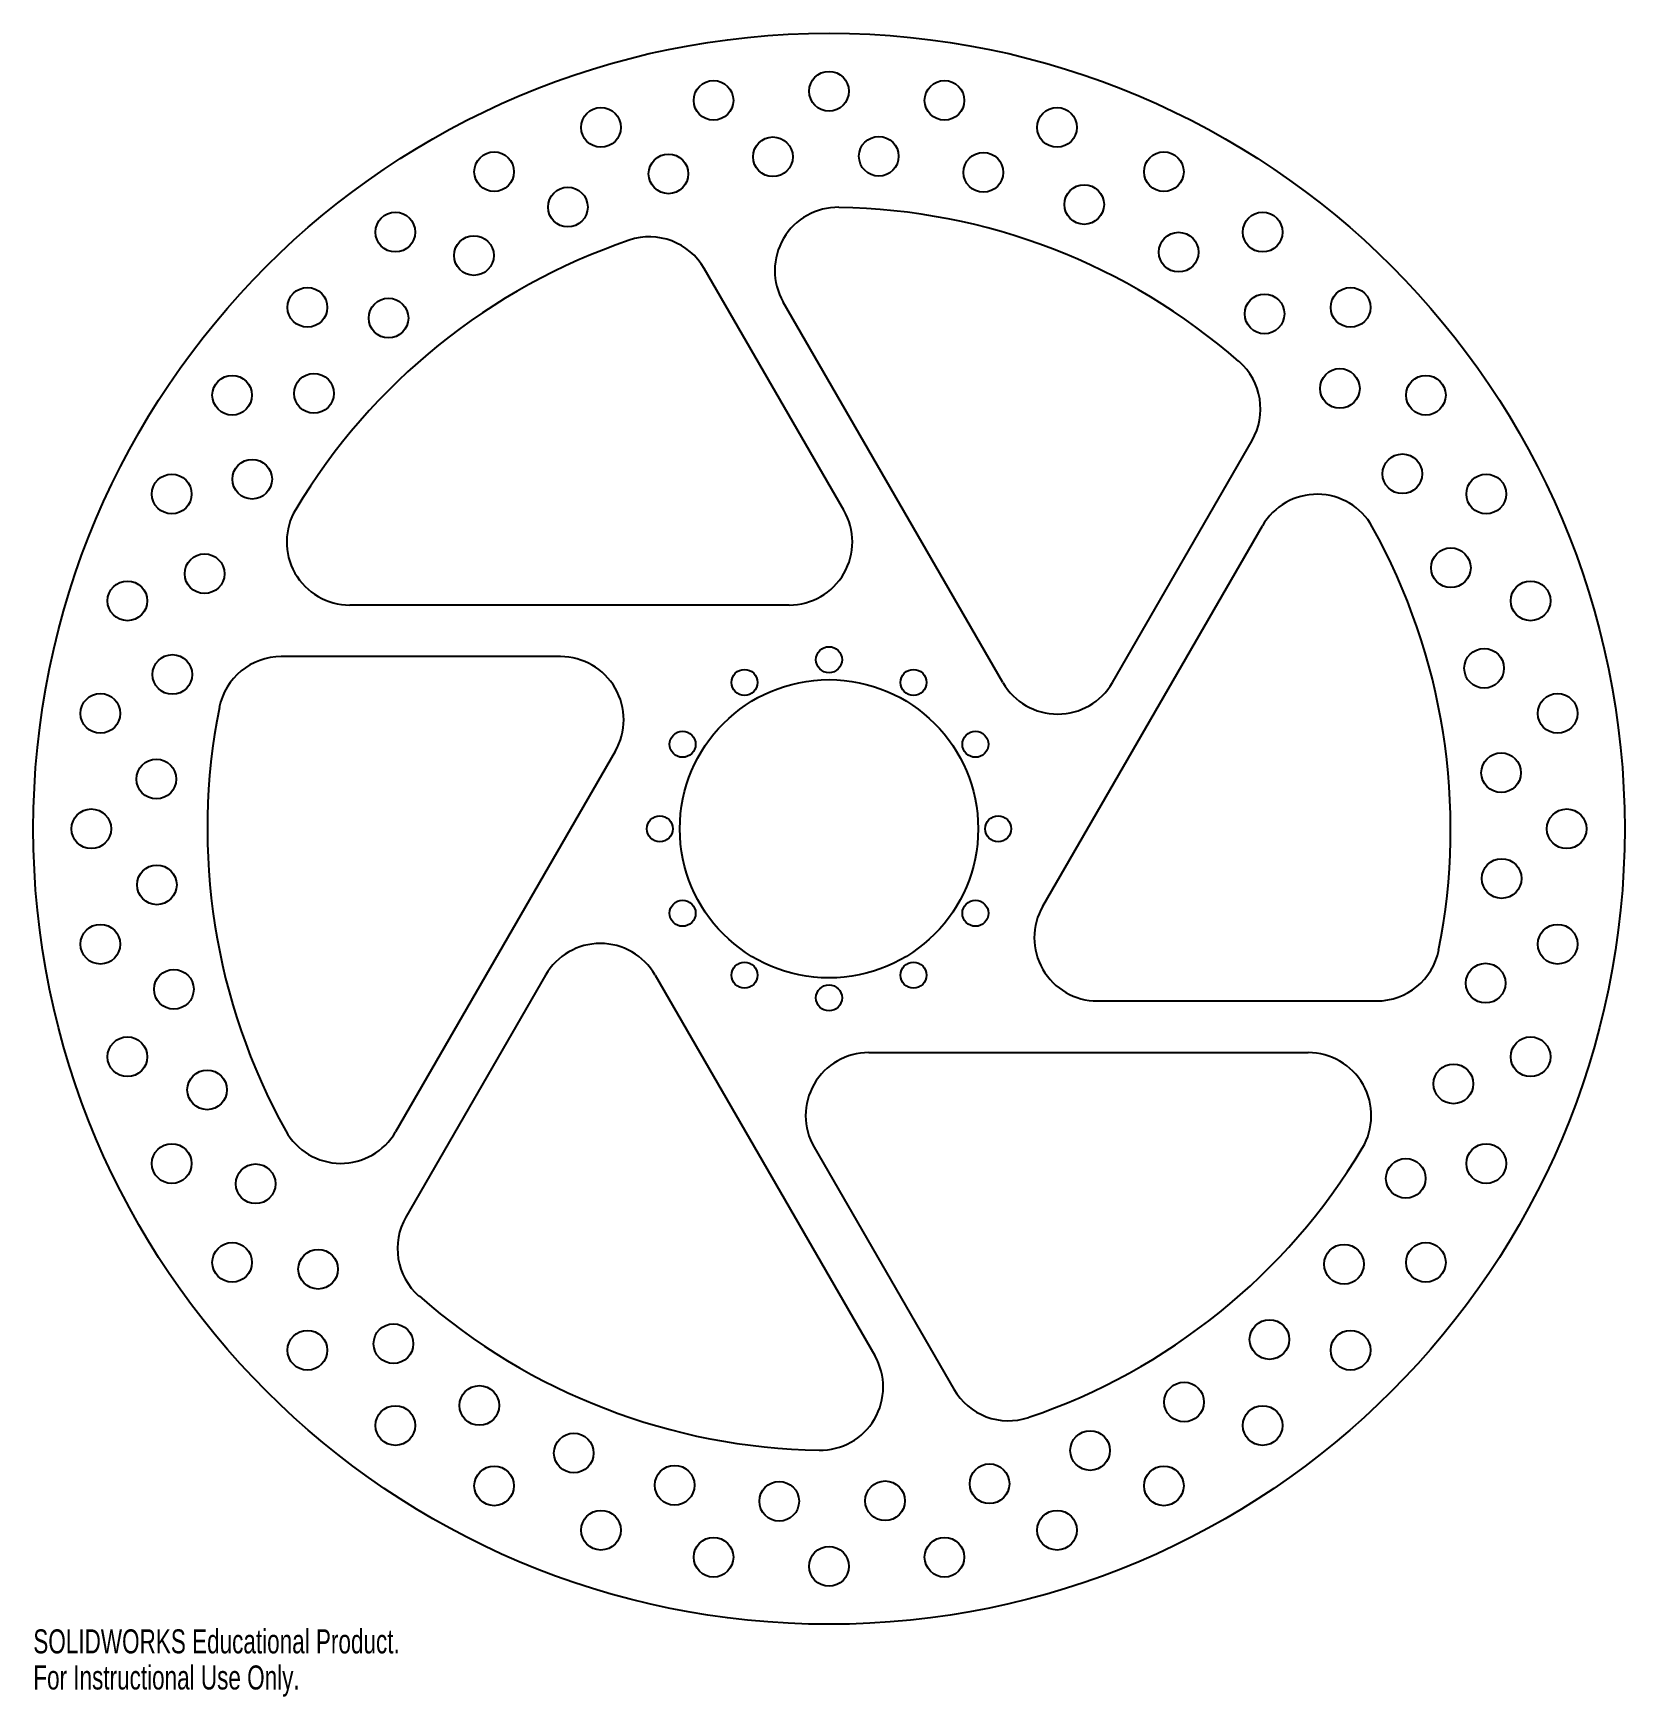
# Model space of a CAD drawing. Header units: inches. Extents: x -6.3 to 6.3, y -6.9 to 6.3.
import ezdxf

# ---------------------------------------------------------------- set-up
doc = ezdxf.new("R2010")
doc.units = ezdxf.units.IN
doc.header["$MEASUREMENT"] = 0
doc.styles.add('SLDTEXTSTYLE0', font='TXT', dxfattribs={"width": 0.7})

msp = doc.modelspace()

# ---------------------------------------------------------------- linework, layer by layer
at = {"color": 7, "linetype": 'Continuous', "lineweight": 25}
for p, q in [((0.118, 2.522), (-0.988, 4.437)), ((1.377, 1.158), (-0.362, 4.171)), ((2.243, 1.158), (3.349, 3.074)), ((1.692, -0.613), (3.431, 2.399)), ((-0.315, 1.772), (-3.793, 1.772)), ((-2.125, 1.363), (-4.336, 1.363)), ((-1.692, 0.613), (-3.431, -2.399)), ((-2.243, -1.158), (-3.349, -3.074)), ((-1.377, -1.158), (0.362, -4.171)), ((2.125, -1.363), (4.336, -1.363)), ((0.315, -1.772), (3.793, -1.772)), ((-0.118, -2.522), (0.988, -4.437))]:
    msp.add_line(p, q, dxfattribs=at)
for centre, radius in [((0, 0), 6.299), ((0, 5.84), 0.157), ((-0.914, 5.768), 0.157), ((0.914, 5.768), 0.157), ((-1.805, 5.554), 0.157), ((1.805, 5.554), 0.157), ((-0.444, 5.321), 0.157), ((0.394, 5.325), 0.157), ((-2.651, 5.203), 0.157), ((-1.271, 5.186), 0.157), ((1.222, 5.198), 0.157), ((2.651, 5.203), 0.157), ((-2.067, 4.923), 0.157), ((2.02, 4.943), 0.157), ((-3.433, 4.725), 0.157), ((3.433, 4.725), 0.157), ((-2.811, 4.539), 0.157), ((2.768, 4.566), 0.157), ((-4.129, 4.129), 0.157), ((3.448, 4.077), 0.157), ((4.129, 4.129), 0.157), ((-3.487, 4.044), 0.157), ((-4.725, 3.433), 0.157), ((-4.077, 3.448), 0.157), ((4.044, 3.487), 0.157), ((4.725, 3.433), 0.157), ((-4.566, 2.768), 0.157), ((4.539, 2.811), 0.157), ((-5.203, 2.651), 0.157), ((5.203, 2.651), 0.157), ((-4.943, 2.02), 0.157), ((4.923, 2.067), 0.157), ((-5.554, 1.805), 0.157), ((5.554, 1.805), 0.157), ((-5.198, 1.222), 0.157), ((0, 1.339), 0.103), ((5.186, 1.271), 0.157), ((-0.669, 1.159), 0.103), ((0.669, 1.159), 0.103), ((-5.768, 0.914), 0.157), ((0, 0), 1.181), ((5.768, 0.914), 0.157), ((-1.159, 0.669), 0.103), ((1.159, 0.669), 0.103), ((-5.325, 0.394), 0.157), ((5.321, 0.444), 0.157), ((-5.84, 0), 0.157), ((5.84, 0), 0.157), ((-1.339, 0), 0.103), ((1.339, 0), 0.103), ((5.325, -0.394), 0.157), ((-5.321, -0.444), 0.157), ((-1.159, -0.669), 0.103), ((1.159, -0.669), 0.103), ((-5.768, -0.914), 0.157), ((5.768, -0.914), 0.157), ((-5.186, -1.271), 0.157), ((-0.669, -1.159), 0.103), ((0.669, -1.159), 0.103), ((5.198, -1.222), 0.157), ((0, -1.339), 0.103), ((-5.554, -1.805), 0.157), ((5.554, -1.805), 0.157), ((-4.923, -2.067), 0.157), ((4.943, -2.02), 0.157), ((-5.203, -2.651), 0.157), ((5.203, -2.651), 0.157), ((4.566, -2.768), 0.157), ((-4.539, -2.811), 0.157), ((-4.725, -3.433), 0.157), ((4.077, -3.448), 0.157), ((4.725, -3.433), 0.157), ((-4.044, -3.487), 0.157), ((-3.448, -4.077), 0.157), ((3.487, -4.044), 0.157), ((-4.129, -4.129), 0.157), ((4.129, -4.129), 0.157), ((-2.768, -4.566), 0.157), ((2.811, -4.539), 0.157), ((-3.433, -4.725), 0.157), ((3.433, -4.725), 0.157), ((-2.02, -4.943), 0.157), ((2.067, -4.923), 0.157), ((-2.651, -5.203), 0.157), ((-1.222, -5.198), 0.157), ((1.271, -5.186), 0.157), ((2.651, -5.203), 0.157), ((-0.394, -5.325), 0.157), ((0.444, -5.321), 0.157), ((-1.805, -5.554), 0.157), ((1.805, -5.554), 0.157), ((-0.914, -5.768), 0.157), ((0.914, -5.768), 0.157), ((0, -5.84), 0.157)]:
    msp.add_circle(centre, radius, dxfattribs=at)
for centre, radius, start, end in [((0.071, 4.421), 0.5, 89.0826, 210), ((0, 0), 4.921, 48.7418, 89.0826), ((0, 0), 4.921, 108.7418, 149.0826), ((-1.421, 4.187), 0.5, 30, 108.7418), ((2.916, 3.324), 0.5, 330, 48.7418), ((3.864, 2.149), 0.5, 29.0826, 150), ((-3.793, 2.272), 0.5, 149.0826, 270), ((-0.315, 2.272), 0.5, 270, 30), ((0, 0), 4.921, 348.7418, 29.0826), ((-4.336, 0.863), 0.5, 90, 168.7418), ((-2.125, 0.863), 0.5, 330, 90), ((1.81, 1.408), 0.5, 210, 330), ((0, 0), 4.921, 168.7418, 209.0826), ((2.125, -0.863), 0.5, 150, 270), ((-1.81, -1.408), 0.5, 30, 150), ((4.336, -0.863), 0.5, 270, 348.7418), ((0.315, -2.272), 0.5, 90, 210), ((3.793, -2.272), 0.5, 329.0826, 90), ((-3.864, -2.149), 0.5, 209.0826, 330), ((0, 0), 4.921, 288.7418, 329.0826), ((-2.916, -3.324), 0.5, 150, 228.7418), ((0, 0), 4.921, 228.7418, 269.0826), ((-0.071, -4.421), 0.5, 269.0826, 30), ((1.421, -4.187), 0.5, 210, 288.7418)]:
    msp.add_arc(centre, radius, start, end, dxfattribs=at)

# ---------------------------------------------------------------- texts
at = {"color": 7, "linetype": 'Continuous', "char_height": 0.1903, "attachment_point": 1, "style": 'SLDTEXTSTYLE0'}
for s, insert in [('SOLIDWORKS Educational Product.', (-6.299, -6.339)), ('For Instructional Use Only.', (-6.299, -6.625))]:
    msp.add_mtext(s, dxfattribs=dict(at, insert=insert))

doc.saveas('drawing.dxf')
